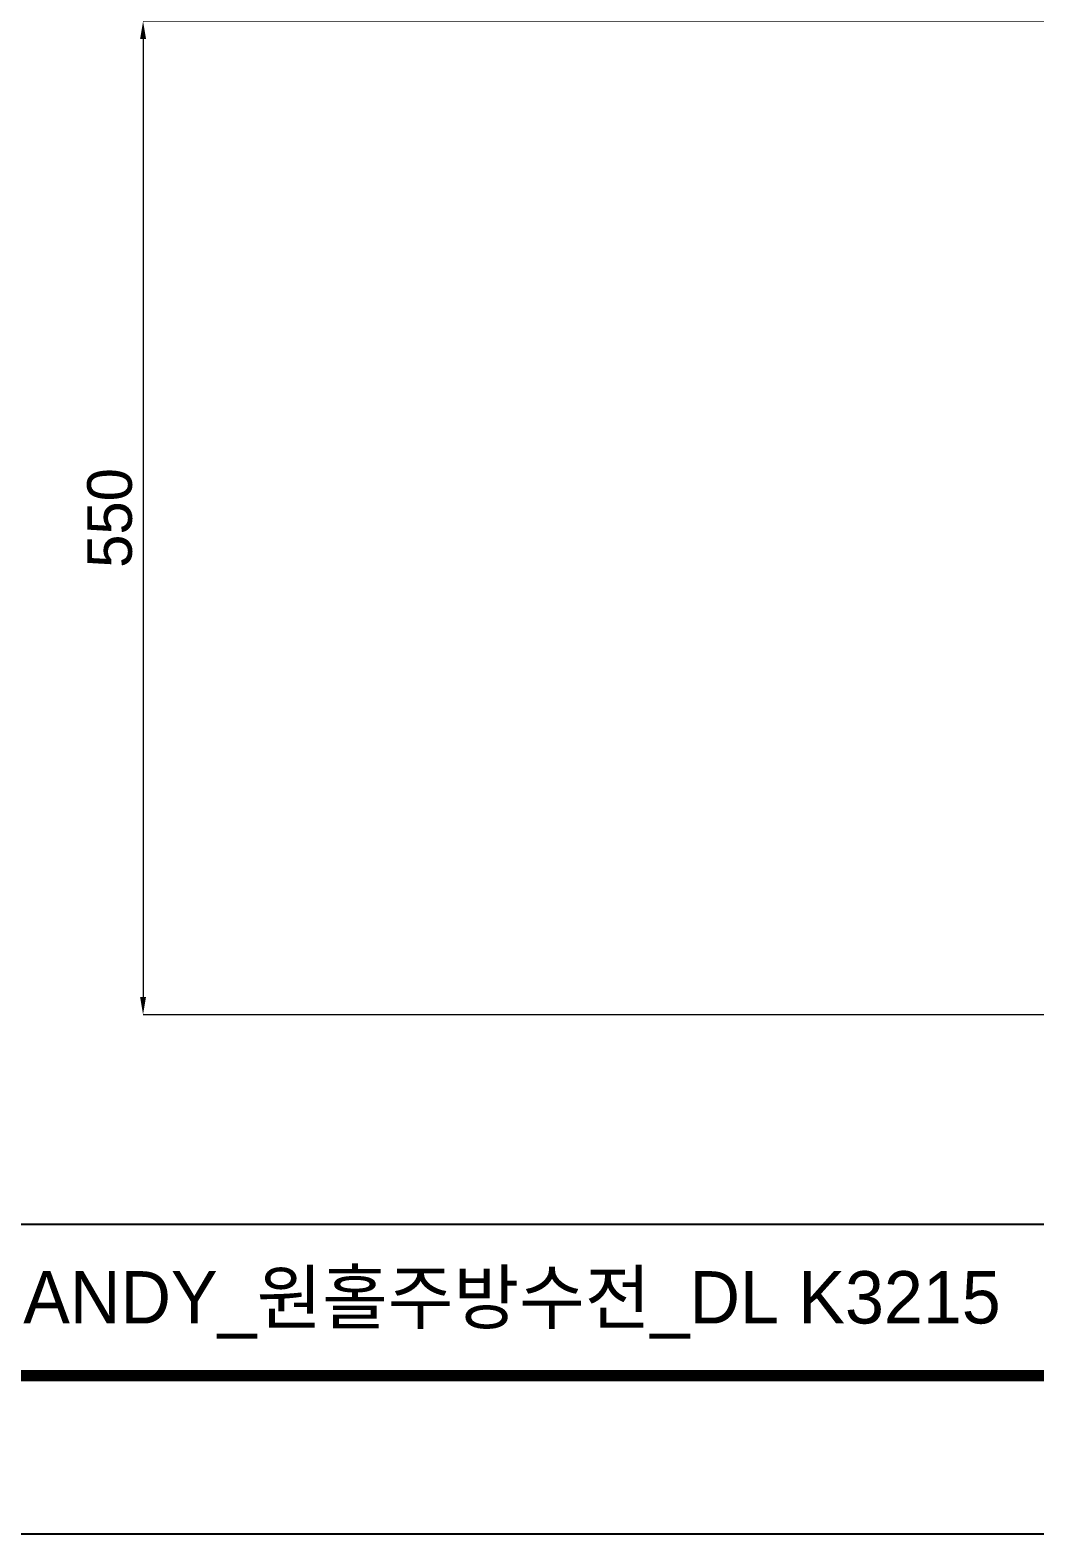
# Model space of a CAD drawing. Extents: x 0 to 1128, y 0 to 827.
# Drawn here: x 412.4 to 637.3, y 0 to 336.5 of the extents above; entities that cross this region are included whole.
import ezdxf

# ---------------------------------------------------------------- set-up
doc = ezdxf.new("R2010")
doc.units = 0
doc.header["$LTSCALE"] = 10
doc.header["$MEASUREMENT"] = 0
doc.header["$PDMODE"] = 3
doc.header["$PDSIZE"] = -10
doc.layers.get('0').update_dxf_attribs({"linetype": 'CONTINUOUS'})
doc.layers.get('DEFPOINTS').update_dxf_attribs({"linetype": 'CONTINUOUS'})
doc.styles.add('Daelim Dimension', font='')
doc.styles.get('Daelim Dimension').set_extended_font_data('나눔고딕')
doc.dimstyles.new('DEFAULT', dxfattribs={"dimscale": 2, "dimtxt": 2, "dimasz": 2, "dimexe": 0, "dimexo": 2, "dimgap": 1, "dimtad": 1, "dimdec": 0, "dimzin": 9, "dimdsep": 46, "dimtxsty": 'Daelim Dimension', "dimcen": 0.5, "dimclrd": 5, "dimclre": 5, "dimclrt": 256, "dimadec": 1, "dimazin": 0, "dimtfac": 1, "dimtdec": 0, "dimtix": 1, "dimtmove": 0, "dimatfit": 3, "dimfxl": 1, "dimtolj": 1, "dimtzin": 1, "dimlwd": 9, "dimlwe": 9, "dimarcsym": 0})

# ---------------------------------------------------------------- blocks, each defined once
blk = doc.blocks.new('*D6')
at = {"color": 5, "lineweight": 9, "ltscale": 0.5, "transparency": 16777216}
for p, q in [((689.6203208819757, 338.4670944213868), (437.655172348023, 338.4670944213868)), ((437.655172348023, 334.4670944213868), (437.655172348023, 120.1504698660865)), ((671.0164640513756, 116.1504698660865), (437.655172348023, 116.1504698660865))]:
    blk.add_line(p, q, dxfattribs=at)
at = {"color": 5, "ltscale": 0.5, "transparency": 16777216}
for points in [[(436.9885056813563, 334.4670944213868), (438.3218390146897, 334.4670944213868), (437.655172348023, 338.4670944213868)], [(436.9885056813563, 120.1504698660865), (438.3218390146897, 120.1504698660865), (437.655172348023, 116.1504698660865)]]:
    blk.add_solid(points, dxfattribs=at)
at = {"layer": 'DEFPOINTS', "color": 0, "ltscale": 0.5, "transparency": 16777216}
for p in [(693.6203208819757, 338.4670944213868), (437.655172348023, 116.1504698660865), (675.0164640513756, 116.1504698660866)]:
    blk.add_point(p, dxfattribs=at)
at = {"color": 7, "ltscale": 0.5, "transparency": 16777216, "insert": (430.2259877986667, 227.3087821437365), "char_height": 10, "attachment_point": 5, "rotation": 90, "style": 'Daelim Dimension'}
blk.add_mtext('\\A1;550', dxfattribs=at)

msp = doc.modelspace()

# ---------------------------------------------------------------- linework, layer by layer
at = {"color": 5}
msp.add_line((18.14486312866211, 69.27593994140625), (926.736156463623, 69.27593994140625), dxfattribs=at)
at = {"ltscale": 0.5}
msp.add_lwpolyline([(0, 0), (1128.400001525879, 0), (1128.400001525879, 826.8000030517578), (0, 826.8000030517578)], close=True, dxfattribs=at)
at = {"color": 5, "linetype": 'ByBlock', "lineweight": 200, "const_width": 2.6}
msp.add_lwpolyline([(18.14486312866211, 35.40284729003906), (1110.144863128662, 35.40284729003906), (1110.144863128662, 807.6028442382812), (18.14486312866211, 807.6028442382812)], close=True, dxfattribs=at)

# ---------------------------------------------------------------- texts
at = {"color": 2, "insert": (220.7234497070312, 58.79600524902344), "char_height": 11.71148706000001, "width": 518.4178783327826, "attachment_point": 1, "style": 'Daelim Dimension'}
msp.add_mtext('{\\fPretendard Variable SemiBold|b0|i0|c129|p2;대림바스(주)} Single lever_DANDY_원홀주방수전_DL K3215', dxfattribs=at)

# ---------------------------------------------------------------- dimensions: what is measured, and where the dimension line sits
at = {"color": 5, "ltscale": 0.5}
dim = msp.add_linear_dim(base=(437.655172348023, 116.1504698660865), p1=(693.6203208819754, 338.4670944213867), p2=(675.0164640513754, 116.1504698660865), angle=90, text='550', dimstyle='DEFAULT', override={"dimtxt": 5, "dimdec": 0, "dimclrd": 5, "dimclre": 5, "dimclrt": 7}, dxfattribs=at)
dim.commit()
dim.dimension.update_dxf_attribs({"geometry": '*D6', "text_midpoint": (430.2259877986667, 227.3087821437365)})

doc.saveas('drawing.dxf')
